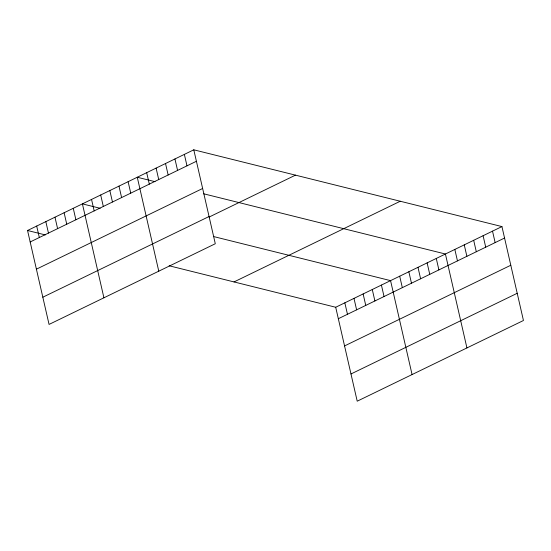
<?xml version="1.0" encoding="UTF-8"?>
<svg xmlns="http://www.w3.org/2000/svg" width="551" height="551" viewBox="0 0 551 551"><rect width="100%" height="100%" fill="white"/><g stroke="black" fill="none" stroke-linecap="round" stroke-linejoin="round"><path stroke-width="0.83" d="M193.787 149.81L215.296 243.742L49.06 324.422L27.55 230.497L193.787 149.81L501.94 226.578L523.45 320.503L357.213 401.19L335.704 307.258L169.15 265.775M30.174 241.958L196.411 161.271M36.407 269.17L202.644 188.483M42.826 297.209L209.063 216.522M209.242 216.998L295.474 175.142M234.01 281.926L400.246 201.246M335.704 307.258L501.94 226.578M338.328 318.719L504.564 238.032M344.561 345.932L510.798 265.245M350.98 373.971L517.217 293.284M155.024 181.672L137.268 177.243L158.778 271.175M203.443 193.732L445.415 254.011L466.931 347.936M100.165 208.292L82.409 203.87L103.919 297.802M214.036 236.661L390.563 280.631L412.072 374.563M27.55 230.497L45.306 234.919M492.518 231.144L495.142 242.605M483.096 235.718L485.72 247.179M473.681 240.291L476.305 251.752M464.259 244.864L466.883 256.325M454.837 249.438L457.461 260.892M436.275 258.447L438.899 269.907M427.128 262.882L429.759 274.343M417.989 267.325L420.613 278.778M408.849 271.76L411.473 283.221M399.702 276.196L402.326 287.656M381.416 285.074L384.04 296.528M372.276 289.509L374.9 300.97M363.13 293.945L365.754 305.406M353.99 298.387L356.614 309.841M344.843 302.823L347.467 314.284M184.365 154.383L186.989 165.844M174.949 158.957L177.574 170.417M165.527 163.53L168.151 174.991M156.105 168.103L158.729 179.557M146.683 172.677L149.307 184.13M128.121 181.685L130.745 193.139M118.982 186.121L121.606 197.582M109.835 190.556L112.459 202.017M100.695 194.999L103.319 206.453M91.549 199.434L94.173 210.895M73.262 208.312L75.886 219.766M64.123 212.748L66.747 224.209M54.976 217.184L57.6 228.644M45.836 221.626L48.46 233.08M36.69 226.062L39.321 237.522"/></g></svg>
